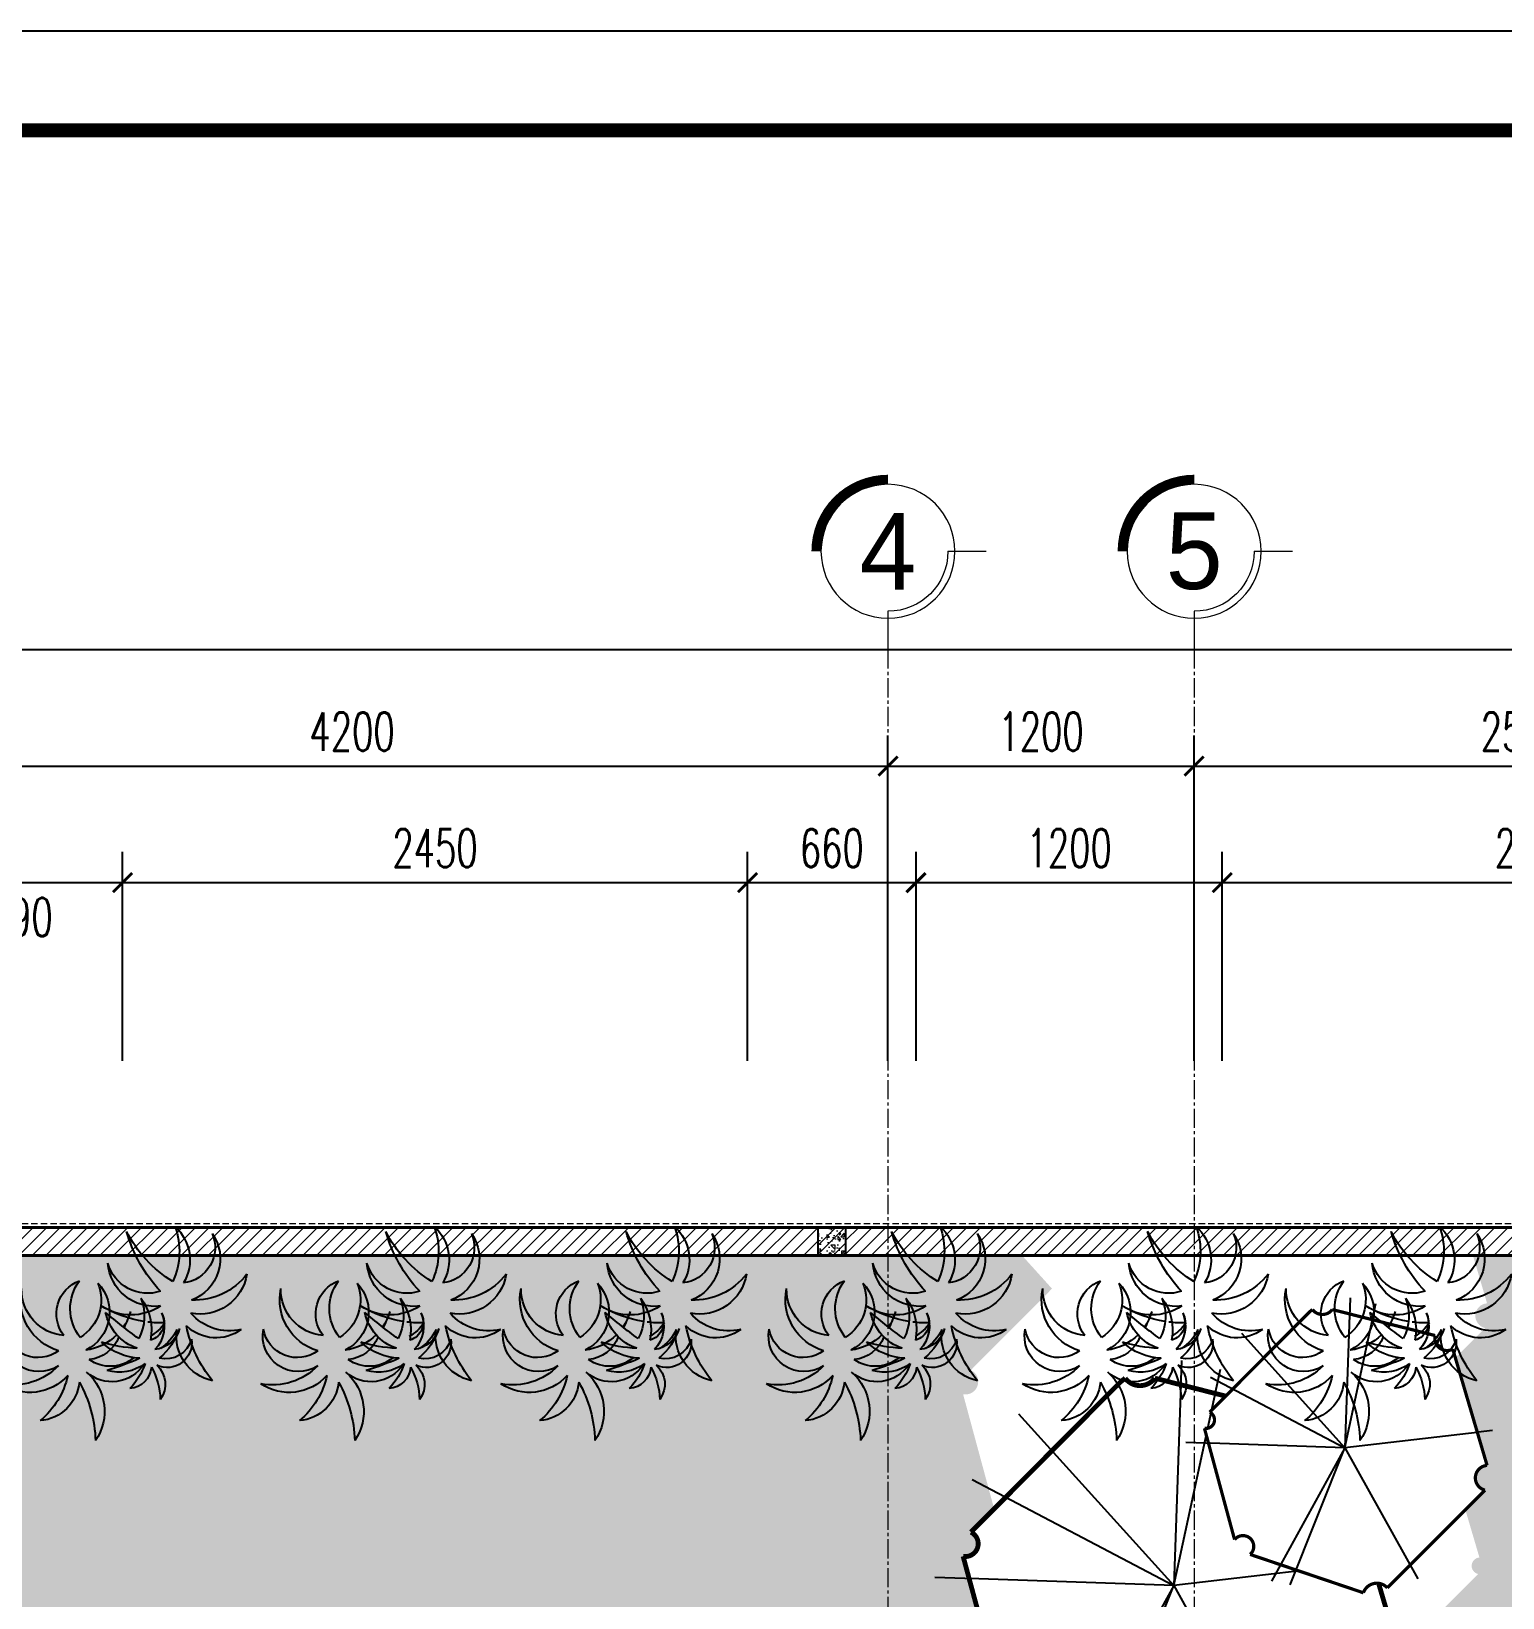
# Model space of a CAD drawing. Header units: millimetres. Extents: x -229618 to 2906, y -178063 to 96806.
# Drawn here: x -200010 to -194244, y -28136 to -21997 of the extents above; entities that cross this region are included whole.
import ezdxf
from ezdxf.enums import TextEntityAlignment as Align

# ---------------------------------------------------------------- set-up
doc = ezdxf.new("R2010")
doc.units = ezdxf.units.MM
doc.header["$LTSCALE"] = 200
doc.header["$MEASUREMENT"] = 0
doc.set_wipeout_variables(frame=1)
doc.header["$PDMODE"] = 3
doc.header["$PDSIZE"] = 50
doc.linetypes.add('CENTER2', pattern=[1.125, 0.75, -0.125, 0.125, -0.125])
doc.linetypes.add('DASHED2', pattern=[0.375, 0.25, -0.125])
doc.layers.get('0').update_dxf_attribs({"color": 95, "linetype": 'CONTINUOUS'})
doc.layers.get('DEFPOINTS').update_dxf_attribs({"linetype": 'CONTINUOUS'})
for name, color, linetype, lineweight in [('cat', 1, 'CONTINUOUS', 40), ('hatch', 250, 'CONTINUOUS', 5), ('khuat', 8, 'DASHED2', 15), ('thay', 7, 'CONTINUOUS', 18), ('tim', 18, 'CENTER2', 9)]:
    doc.layers.add(name, color=color, linetype=linetype, lineweight=lineweight)
for name, color, linetype in [('Cayxanh', 99, 'CONTINUOUS'), ('COT', 2, 'CONTINUOUS'), ('DIM', 251, 'CONTINUOUS'), ('KHUNGTEN', 7, 'CONTINUOUS'), ('Layer2', 74, 'CONTINUOUS'), ('MANH', 9, 'CONTINUOUS'), ('NOITHAT', 99, 'CONTINUOUS'), ('TEXT', 33, 'CONTINUOUS')]:
    doc.layers.add(name, color=color, linetype=linetype)
doc.layers.add('in', color=203, linetype='CONTINUOUS', lineweight=5, plot=False)
doc.styles.add('Aria H iso', font='Vharial_0.ttf')
doc.styles.add('dam', font='Vhavanb_0.ttf', dxfattribs={"width": 0.9, "height": 450})
doc.styles.add('Scale', font='vnsimli.shx', dxfattribs={"width": 0.65, "bigfont": 'bigfont.shx'})
doc.dimstyles.new('Scale', dxfattribs={"dimscale": 75, "dimtxt": 2, "dimasz": 1, "dimexe": 1.6, "dimexo": 0, "dimgap": 0.8, "dimtad": 1, "dimdec": 0, "dimzin": 0, "dimdsep": 46, "dimtxsty": 'Scale', "dimblk": 'ARCHTICK', "dimcen": 0.1, "dimdle": 1, "dimclrd": 256, "dimclre": 256, "dimclrt": 3, "dimadec": 0, "dimazin": 0, "dimtfac": 1, "dimtdec": 0, "dimtix": 1, "dimtmove": 2, "dimatfit": 3, "dimldrblk": 'ARCHTICK', "dimfxl": 0, "dimtolj": 1, "dimtzin": 0, "dimarcsym": 0})

# ---------------------------------------------------------------- blocks, each defined once
blk = doc.blocks.new('KhungA3')
at = {"layer": 'DEFPOINTS', "color": 8}
blk.add_lwpolyline([(-3.737611488593302, 3.813256755191574), (416.3052456541991, 3.813256755191574), (416.3052456541991, 300.8132567551775), (-3.737611488593302, 300.8132567551775)], close=True, dxfattribs=at)
at = {"layer": 'KHUNGTEN', "color": 4, "const_width": 0.7243902439024023}
blk.add_lwpolyline([(7.542179452130313, 8.987472783067915), (411.131029626325, 8.987472783067915), (411.131029626325, 295.6390407273026), (7.542179452130313, 295.6390407273026)], close=True, dxfattribs=at)
blk = doc.blocks.new('_ArchTick')
at = {"color": 0, "linetype": 'ByBlock', "const_width": 0.15}
blk.add_lwpolyline([(-0.5, -0.5), (0.5, 0.5)], dxfattribs=at)
blk = doc.blocks.new('*D272')
at = {"layer": 'DEFPOINTS', "color": 0, "linetype": 'Continuous'}
for p in [(-199653.0464498342, -25333.08396329643), (-200743.0464498336, -26031.6024441419), (-199653.0464498342, -26031.6024441419)]:
    blk.add_point(p, dxfattribs=at)
at = {"layer": 'DIM', "linetype": 'Continuous', "lineweight": -2}
for p, q in [((-200743.0464498336, -26031.6024441419), (-200743.0464498336, -25213.08396329643)), ((-199653.0464498342, -26031.6024441419), (-199653.0464498342, -25213.08396329643)), ((-200818.0464498336, -25333.08396329643), (-199578.0464498342, -25333.08396329643))]:
    blk.add_line(p, q, dxfattribs=at)
at = {"layer": 'DIM', "linetype": 'Continuous', "lineweight": -2, "xscale": 75, "yscale": 75, "zscale": 75, "rotation": 180}
blk.add_blockref('_ArchTick', (-200743.0464498336, -25333.08396329643), dxfattribs=at)
at = {"layer": 'DIM', "linetype": 'Continuous', "lineweight": -2, "xscale": 75, "yscale": 75, "zscale": 75}
blk.add_blockref('_ArchTick', (-199653.0464498342, -25333.08396329643), dxfattribs=at)
at = {"layer": 'DIM', "color": 3, "linetype": 'Continuous', "insert": (-200093.4122385234, -25468.08396329643), "char_height": 150, "attachment_point": 5, "style": 'Scale'}
blk.add_mtext('\\A1;1090', dxfattribs=at)
blk = doc.blocks.new('*D273')
at = {"layer": 'DEFPOINTS', "color": 0, "linetype": 'Continuous'}
for p in [(-197203.0464498335, -25333.08396329643), (-199653.0464498342, -26031.6024441419), (-197203.0464498335, -26031.6024441419)]:
    blk.add_point(p, dxfattribs=at)
at = {"layer": 'DIM', "linetype": 'Continuous', "lineweight": -2}
for p, q in [((-199653.0464498342, -26031.6024441419), (-199653.0464498342, -25213.08396329643)), ((-197203.0464498335, -26031.6024441419), (-197203.0464498335, -25213.08396329643)), ((-199728.0464498342, -25333.08396329643), (-197128.0464498335, -25333.08396329643))]:
    blk.add_line(p, q, dxfattribs=at)
at = {"layer": 'DIM', "linetype": 'Continuous', "lineweight": -2, "xscale": 75, "yscale": 75, "zscale": 75, "rotation": 180}
blk.add_blockref('_ArchTick', (-199653.0464498342, -25333.08396329643), dxfattribs=at)
at = {"layer": 'DIM', "linetype": 'Continuous', "lineweight": -2, "xscale": 75, "yscale": 75, "zscale": 75}
blk.add_blockref('_ArchTick', (-197203.0464498335, -25333.08396329643), dxfattribs=at)
at = {"layer": 'DIM', "color": 3, "linetype": 'Continuous', "insert": (-198428.0464498338, -25198.08396329643), "char_height": 150, "attachment_point": 5, "style": 'Scale'}
blk.add_mtext('\\A1;2450', dxfattribs=at)
blk = doc.blocks.new('cay2')
blk.add_wipeout([(-783.3862520408314, 2605.97634857144), (-669.7851532255713, 2541.382296950036), (-563.7380498672512, 2533.4899911067314), (-470.2005877254892, 2560.034663773793), (-410.85799498562676, 2603.9500386054233), (-366.31049344086506, 2656.3824139971284), (-345.98413039929034, 2707.3580155592645), (1721.4340302103153, 2007.3806147460673), (1705.578429317107, 1886.3899189359781), (1709.3785351840788, 1782.7587459861124), (1763.0838922381342, 1695.821553320965), (1841.313022535275, 1649.610883906681), (1959.594798745315, 1648.6467931032157), (2032.5233530852856, 1688.225422843525), (2058.4453923627907, 1714.7461148422217), (2620.7714587915884, -362.8136449980566), (2526.708301326573, -374.09294228936596), (2477.962788813352, -408.1570759824963), (2440.502035307621, -470.2802771645138), (2434.640462110532, -543.2804498842579), (2455.446299896049, -600.950483296233), (2520.761892467323, -665.9757816962547), (633.239109080773, -2555.7932382937884), (527.0155963109778, -2512.829644794672), (419.94303079556806, -2486.336351840707), (328.029921452408, -2505.535178063784), (235.73282319118871, -2578.877112783841), (-1683.9323415420533, -2094.113215201022), (-1683.9540552983813, -1991.1300562642655), (-1767.2696343614873, -1861.372137035879), (-1837.5185663171462, -1837.5659566372078), (-2013.5719026205743, -1840.189443856826), (-2653.46013747617, 329.70627494855216), (-2535.3096958474225, 371.2510944429059), (-2435.778965057523, 543.8901021496276), (-2457.787081312016, 664.3944059296582), (-2614.679283276069, 791.386527985007), (-791.9667141046169, 2615.0220565941645)]).dxf.layer = 'NOITHAT'
at = {"color": 0}
for p, q in [((1018.669627417694, 2556.634528795257), (0, 0)), ((0, 0), (-1361.324939018232, 2445.957630174235)), ((0, 0), (1371.95001335931, 2490.228389622644)), ((-2755.852947753738, -320.9630080964416), (0, 0)), ((0, 0), (-580.3891068790108, -2689.446808537468)), ((-96.95305563218426, -2800.123707856983), (0, 0)), ((0, 0), (2971.008747612359, -99.60920945741236)), ((2506.165771308588, -1317.054179962724), (0, 0)), ((1929.761124818469, -2136.06277294457), (0, 0)), ((-1665.776821100735, -2009.307241765782), (-1837.518566317158, -1837.565956637263))]:
    blk.add_line(p, q, dxfattribs=at)
at = {"color": 0, "const_width": 60.29463978099962}
blk.add_lwpolyline([(662.3249797616445, -2532.709363803617), (2523.81840313322, -662.9056257683551, -0.87835), (2620.771458791598, -362.8136449981248), (2058.445392362803, 1714.746114842244, -1.08251), (1767.586685554154, 1991.754450507113), (-345.9841303992725, 2707.358015559264, -0.572261), (-791.9667141046084, 2615.022056594142), (-2614.679283276171, 791.3865279849852, -0.8589959999999999), (-2653.460137476184, 329.7062749486649), (-2013.571902620577, -1840.189443856827, -0.641787), (-1683.932341542066, -2094.113215200952), (235.7328231912397, -2578.877112783841, -0.502365), (604.1532383999147, -2578.877112783841)], format="xyb", close=True, dxfattribs=at)
blk = doc.blocks.new('*D63')
at = {"layer": 'DEFPOINTS', "color": 0, "linetype": 'Continuous'}
for p in [(-196653.0464498336, -24876.30191722367), (-200853.0464498336, -26031.6024441419), (-196653.0464498336, -26031.6024441419)]:
    blk.add_point(p, dxfattribs=at)
at = {"layer": 'DIM', "linetype": 'Continuous', "lineweight": -2}
for p, q in [((-200853.0464498336, -26031.6024441419), (-200853.0464498336, -24756.30191722367)), ((-196653.0464498336, -26031.6024441419), (-196653.0464498336, -24756.30191722367)), ((-200928.0464498336, -24876.30191722367), (-196578.0464498336, -24876.30191722367))]:
    blk.add_line(p, q, dxfattribs=at)
at = {"layer": 'DIM', "linetype": 'Continuous', "lineweight": -2, "xscale": 75, "yscale": 75, "zscale": 75, "rotation": 180}
blk.add_blockref('_ArchTick', (-200853.0464498336, -24876.30191722367), dxfattribs=at)
at = {"layer": 'DIM', "linetype": 'Continuous', "lineweight": -2, "xscale": 75, "yscale": 75, "zscale": 75}
blk.add_blockref('_ArchTick', (-196653.0464498336, -24876.30191722367), dxfattribs=at)
at = {"layer": 'DIM', "color": 3, "linetype": 'Continuous', "insert": (-198753.0464498336, -24741.30191722367), "char_height": 150, "attachment_point": 5, "style": 'Scale'}
blk.add_mtext('\\A1;4200', dxfattribs=at)
blk = doc.blocks.new('*D64')
at = {"layer": 'DEFPOINTS', "color": 0, "linetype": 'Continuous'}
for p in [(-195453.0464498336, -24876.30191722367), (-196653.0464498336, -26031.6024441419), (-195453.0464498336, -26031.6024441419)]:
    blk.add_point(p, dxfattribs=at)
at = {"layer": 'DIM', "linetype": 'Continuous', "lineweight": -2}
for p, q in [((-196653.0464498336, -26031.6024441419), (-196653.0464498336, -24756.30191722367)), ((-195453.0464498336, -26031.6024441419), (-195453.0464498336, -24756.30191722367)), ((-196728.0464498336, -24876.30191722367), (-195378.0464498336, -24876.30191722367))]:
    blk.add_line(p, q, dxfattribs=at)
at = {"layer": 'DIM', "linetype": 'Continuous', "lineweight": -2, "xscale": 75, "yscale": 75, "zscale": 75, "rotation": 180}
blk.add_blockref('_ArchTick', (-196653.0464498336, -24876.30191722367), dxfattribs=at)
at = {"layer": 'DIM', "linetype": 'Continuous', "lineweight": -2, "xscale": 75, "yscale": 75, "zscale": 75}
blk.add_blockref('_ArchTick', (-195453.0464498336, -24876.30191722367), dxfattribs=at)
at = {"layer": 'DIM', "color": 3, "linetype": 'Continuous', "insert": (-196053.0464498336, -24741.30191722367), "char_height": 150, "attachment_point": 5, "style": 'Scale'}
blk.add_mtext('\\A1;1200', dxfattribs=at)
blk = doc.blocks.new('*D65')
at = {"layer": 'DEFPOINTS', "color": 0, "linetype": 'Continuous'}
for p in [(-192873.0464498336, -24419.5198711509), (-212873.0464498336, -26031.6024441419), (-192873.0464498336, -26031.6024441419)]:
    blk.add_point(p, dxfattribs=at)
at = {"layer": 'DIM', "linetype": 'Continuous', "lineweight": -2}
for p, q in [((-212873.0464498336, -26031.6024441419), (-212873.0464498336, -24299.5198711509)), ((-192873.0464498336, -26031.6024441419), (-192873.0464498336, -24299.5198711509)), ((-212948.0464498336, -24419.5198711509), (-192798.0464498336, -24419.5198711509))]:
    blk.add_line(p, q, dxfattribs=at)
at = {"layer": 'DIM', "linetype": 'Continuous', "lineweight": -2, "xscale": 75, "yscale": 75, "zscale": 75, "rotation": 180}
blk.add_blockref('_ArchTick', (-212873.0464498336, -24419.5198711509), dxfattribs=at)
at = {"layer": 'DIM', "linetype": 'Continuous', "lineweight": -2, "xscale": 75, "yscale": 75, "zscale": 75}
blk.add_blockref('_ArchTick', (-192873.0464498336, -24419.5198711509), dxfattribs=at)
at = {"layer": 'DIM', "color": 3, "linetype": 'Continuous', "insert": (-202873.0464498336, -24284.5198711509), "char_height": 150, "attachment_point": 5, "style": 'Scale'}
blk.add_mtext('\\A1;20000', dxfattribs=at)
blk = doc.blocks.new('tr')
at = {"layer": 'thay', "ltscale": 600}
for p, q in [((0, -200), (0, 0)), ((313.2121651118505, -513.2121651118505), (513.2121651118505, -513.2121651118505))]:
    blk.add_line(p, q, dxfattribs=at)
at = {"layer": 'thay', "ltscale": 600, "const_width": 49.99999999999999}
blk.add_lwpolyline([(-375, -513.2121651118505, 0.414213562373095), (0, -888.2121651118505, 0.414213562373095)], format="xyb", dxfattribs=at)
at = {"layer": 'thay', "ltscale": 600}
blk.add_circle((0, -513.2121651118505), 349.9999999999999, dxfattribs=at)
blk.add_arc((0, -513.2121651118505), 313.2121651118522, 0, 90, dxfattribs=at)
at = {"layer": 'TEXT', "linetype": 'Continuous', "style": 'Aria H iso'}
blk.add_attdef('A', text='', height=350, dxfattribs=at).set_placement((8.526512829121202e-14, -670.5705110874841), align=Align.CENTER)
blk = doc.blocks.new('*D90')
at = {"layer": 'DEFPOINTS', "color": 0, "linetype": 'Continuous'}
for p in [(-192873.0464498336, -24876.30191722367), (-195453.0464498336, -26031.6024441419), (-192873.0464498336, -26031.6024441419)]:
    blk.add_point(p, dxfattribs=at)
at = {"layer": 'DIM', "linetype": 'Continuous', "lineweight": -2}
for p, q in [((-195453.0464498336, -26031.6024441419), (-195453.0464498336, -24756.30191722367)), ((-192873.0464498336, -26031.6024441419), (-192873.0464498336, -24756.30191722367)), ((-195528.0464498336, -24876.30191722367), (-192798.0464498336, -24876.30191722367))]:
    blk.add_line(p, q, dxfattribs=at)
at = {"layer": 'DIM', "linetype": 'Continuous', "lineweight": -2, "xscale": 75, "yscale": 75, "zscale": 75, "rotation": 180}
blk.add_blockref('_ArchTick', (-195453.0464498336, -24876.30191722367), dxfattribs=at)
at = {"layer": 'DIM', "linetype": 'Continuous', "lineweight": -2, "xscale": 75, "yscale": 75, "zscale": 75}
blk.add_blockref('_ArchTick', (-192873.0464498336, -24876.30191722367), dxfattribs=at)
at = {"layer": 'DIM', "color": 3, "linetype": 'Continuous', "insert": (-194163.0464498336, -24741.30191722367), "char_height": 150, "attachment_point": 5, "style": 'Scale'}
blk.add_mtext('\\A1;2580', dxfattribs=at)
blk = doc.blocks.new('*D95')
at = {"layer": 'DEFPOINTS', "color": 0, "linetype": 'Continuous'}
for p in [(-196543.0464498336, -25333.08396329643), (-197203.0464498335, -26031.6024441419), (-196543.0464498336, -26031.6024441419)]:
    blk.add_point(p, dxfattribs=at)
at = {"layer": 'DIM', "linetype": 'Continuous', "lineweight": -2}
for p, q in [((-197203.0464498335, -26031.6024441419), (-197203.0464498335, -25213.08396329643)), ((-196543.0464498336, -26031.6024441419), (-196543.0464498336, -25213.08396329643)), ((-197278.0464498335, -25333.08396329643), (-196468.0464498336, -25333.08396329643))]:
    blk.add_line(p, q, dxfattribs=at)
at = {"layer": 'DIM', "linetype": 'Continuous', "lineweight": -2, "xscale": 75, "yscale": 75, "zscale": 75, "rotation": 180}
blk.add_blockref('_ArchTick', (-197203.0464498335, -25333.08396329643), dxfattribs=at)
at = {"layer": 'DIM', "linetype": 'Continuous', "lineweight": -2, "xscale": 75, "yscale": 75, "zscale": 75}
blk.add_blockref('_ArchTick', (-196543.0464498336, -25333.08396329643), dxfattribs=at)
at = {"layer": 'DIM', "color": 3, "linetype": 'Continuous', "insert": (-196873.0464498335, -25198.08396329643), "char_height": 150, "attachment_point": 5, "style": 'Scale'}
blk.add_mtext('\\A1;660', dxfattribs=at)
blk = doc.blocks.new('*D96')
at = {"layer": 'DEFPOINTS', "color": 0, "linetype": 'Continuous'}
for p in [(-195343.0464498336, -25333.08396329643), (-196543.0464498336, -26031.6024441419), (-195343.0464498336, -26031.6024441419)]:
    blk.add_point(p, dxfattribs=at)
at = {"layer": 'DIM', "linetype": 'Continuous', "lineweight": -2}
for p, q in [((-196543.0464498336, -26031.6024441419), (-196543.0464498336, -25213.08396329643)), ((-195343.0464498336, -26031.6024441419), (-195343.0464498336, -25213.08396329643)), ((-196618.0464498336, -25333.08396329643), (-195268.0464498336, -25333.08396329643))]:
    blk.add_line(p, q, dxfattribs=at)
at = {"layer": 'DIM', "linetype": 'Continuous', "lineweight": -2, "xscale": 75, "yscale": 75, "zscale": 75, "rotation": 180}
blk.add_blockref('_ArchTick', (-196543.0464498336, -25333.08396329643), dxfattribs=at)
at = {"layer": 'DIM', "linetype": 'Continuous', "lineweight": -2, "xscale": 75, "yscale": 75, "zscale": 75}
blk.add_blockref('_ArchTick', (-195343.0464498336, -25333.08396329643), dxfattribs=at)
at = {"layer": 'DIM', "color": 3, "linetype": 'Continuous', "insert": (-195943.0464498336, -25198.08396329643), "char_height": 150, "attachment_point": 5, "style": 'Scale'}
blk.add_mtext('\\A1;1200', dxfattribs=at)
blk = doc.blocks.new('*D97')
at = {"layer": 'DEFPOINTS', "color": 0, "linetype": 'Continuous'}
for p in [(-192873.0464498336, -25333.08396329643), (-195343.0464498336, -26031.6024441419), (-192873.0464498336, -26031.6024441419)]:
    blk.add_point(p, dxfattribs=at)
at = {"layer": 'DIM', "linetype": 'Continuous', "lineweight": -2}
for p, q in [((-195343.0464498336, -26031.6024441419), (-195343.0464498336, -25213.08396329643)), ((-192873.0464498336, -26031.6024441419), (-192873.0464498336, -25213.08396329643)), ((-195418.0464498336, -25333.08396329643), (-192798.0464498336, -25333.08396329643))]:
    blk.add_line(p, q, dxfattribs=at)
at = {"layer": 'DIM', "linetype": 'Continuous', "lineweight": -2, "xscale": 75, "yscale": 75, "zscale": 75, "rotation": 180}
blk.add_blockref('_ArchTick', (-195343.0464498336, -25333.08396329643), dxfattribs=at)
at = {"layer": 'DIM', "linetype": 'Continuous', "lineweight": -2, "xscale": 75, "yscale": 75, "zscale": 75}
blk.add_blockref('_ArchTick', (-192873.0464498336, -25333.08396329643), dxfattribs=at)
at = {"layer": 'DIM', "color": 3, "linetype": 'Continuous', "insert": (-194108.0464498336, -25198.08396329643), "char_height": 150, "attachment_point": 5, "style": 'Scale'}
blk.add_mtext('\\A1;2470', dxfattribs=at)
blk = doc.blocks.new('A$C118511A5')
at = {"linetype": 'Continuous'}
for centre, radius, start, end in [((1.552051304284419, 1.781671962237624), 0.3867339353431778, 128.9388935688255, 209.2375945317027), ((1.71775481537378, 1.864865355403026), 0.4630797492162728, 151.9702960466813, 214.4084962044676), ((1.766793282308527, 1.575279292790071), 0.4319952075857839, 84.5109944780588, 176.2964141517592), ((2.038679829122657, 1.453051532802419), 0.59844059845689, 112.6608088961708, 167.871577637014), ((1.208494894606019, 1.929706483830387), 0.4159642734511696, 177.6745913812144, 263.4562312580019), ((1.727808054582908, 2.632735850252971), 1.15970140227452, 216.2750627067809, 243.7335468589223), ((1.780397828190189, 1.348610851686544), 0.3997242017035334, 40.33923750460527, 144.8418699248031), ((1.023190574352725, 1.460392285045202), 0.2253952863829247, 67.21015702036745, 189.8028404155357), ((1.114424235218621, 1.422103664611313), 0.2461190300249619, 90.91407212474381, 178.4602143264796), ((1.886614890627072, 1.352786483200305), 0.3227904571701884, 52.06008323116872, 159.0734785847659), ((0.5962944417061067, 1.319947786409784), 0.2288181622073934, 26.49185976391943, 112.2734996407114), ((0.3302288362295371, 0.9194777340949258), 0.63794118993971, 46.21454416299604, 73.67302831513874), ((1.213645394757805, 0.9475265487266142), 0.5922354848143523, 93.55298468747534, 125.6592084596978), ((1.181730537509452, 1.272144532933112), 0.2665221657143751, 91.02912043908259, 158.2405263575435), ((1.233264359158852, 1.113116860678304), 0.4097418912690848, 100.145250606385, 132.3115217546551), ((1.701029956146499, 1.080774688350061), 0.4042767186380768, 26.9403189752898, 106.6616590923933), ((0.7373176377084292, 1.170081567261718), 0.2127388191641085, 80.71049649019994, 161.0091974530937), ((0.8257715715693621, 0.7354625644994712), 0.5811527449156699, 93.62693828791521, 119.8904515047726), ((0.8878977680171829, 0.9788855703607169), 0.3455035047039559, 108.5028096466807, 206.852067098463), ((1.035501129817021, 1.007339141845478), 0.3945782268513744, 128.6601930847019, 181.3038575401031), ((1.083550396152873, 1.100010809265086), 0.3093744070970866, 52.31984999755947, 118.8654518421989), ((1.153308765808106, 1.222673515697466), 0.1708026716019758, 45.67354357338508, 149.2328916331481), ((0.9807284376956318, 0.8369915759170681), 0.4737599757604812, 38.14576035062044, 86.87612504785739), ((1.355275919490964, 0.9809624198538813), 0.4474151986852005, 111.4878766954395, 134.9295092979825), ((2.22777650750561, 1.105746776848036), 1.07661385257277, 164.2888825622352, 172.6039773495068), ((1.653271576120801, 0.9589538577763506), 0.4845056788782761, 131.7075646643822, 198.9189705828554), ((1.725144124487827, 1.160429430790259), 0.425547012589725, 157.8809333886821, 250.8299468154291), ((1.775916336244222, 1.082354565760113), 0.375751333905032, 147.2221194935404, 239.5350081273619), ((2.571701492340708, 1.980878464354362), 1.311127640303258, 212.0157936929644, 239.531496390817), ((1.687385919330609, 0.725261756601185), 0.6558073395136998, 55.22446022964623, 100.0779140247651), ((2.67780181151835, 1.71367497820404), 1.15709516023113, 197.229142557605, 228.2209011498915), ((3.283588859355405, -0.6593792498862285), 3.119494348093601, 142.049067561807, 147.8990234601193), ((1.004415494334921, 0.9329285724679721), 0.3299611298497582, 124.9902443061433, 200.885225289103), ((1.370465781313612, 1.146796257340611), 0.5581245630270053, 168.3953281051264, 207.9729417003199), ((2.096110968812297, 0.9447482181257101), 1.220027248180649, 167.3543383218023, 182.8068067824467), ((1.339445005222558, 1.243041302847018), 0.4348874880372698, 184.11456218778, 243.9845253442925), ((1.094189599888182, 0.7793569921352628), 0.4356908231710505, 53.50576908502487, 103.2312674516329), ((5.292691521813367, 2.881216147964381), 4.614056712043194, 201.3222907931214, 206.0874637440494), ((2.227776507505666, 1.10574677684798), 1.076613852572837, 174.410969097172, 196.3951063344567), ((0.1584869819700998, 0.6148895496774003), 0.4696955951886062, 26.27652749973656, 109.720356123025), ((-0.3260157930100149, -0.0558963599926301), 1.159701402274444, 46.21454416299728, 73.67302831514002), ((0.996420914469013, 0.706492012311287), 0.3193917135744417, 95.8920633684632, 160.0824526173114), ((1.221913283503739, 0.5852100422870308), 0.484505678878375, 120.3999439578112, 158.2405263575445), ((1.279930707817869, -0.004906942514594448), 1.076613852573179, 93.55298468746346, 101.8865035922752), ((1.221913283503682, 0.5852100422870876), 0.4845056788782799, 91.02912043907257, 109.4022584475804), ((1.062243166410781, 0.5163364168690805), 0.3821347175676471, 31.74617245557107, 139.4391293841775), ((0.4140233538115581, 0.3996716787576133), 0.3867339353431472, 80.71049649021218, 161.009197453099), ((1.1468605741602, 0.3987930620814382), 0.3990936339736533, 52.97040759077991, 133.6969567271235), ((0.4753088995052508, -0.05994963329743541), 0.7246236306497553, 87.41501484086147, 126.1023749518316), ((0.7174909356274952, 0.2540669823533221), 0.4603082153176742, 117.0733778508398, 199.3557530014657), ((1.207041567949659, 0.938657918107026), 0.4195054027268489, 216.804262572814, 292.158237503511), ((0.8568195487240473, 0.06248502313826521), 0.574945371119579, 119.7930719561157, 176.1084180020353), ((0.7886841730470451, 0.3224787684371222), 0.3231464087618127, 132.3133290454622, 266.3167308573233), ((0.8990112360040712, 0.2835980499711468), 0.312428480090661, 128.7996265402261, 245.1924231777943), ((1.187953988093, 0.5449943694463855), 0.4850407290159786, 182.115836772803, 267.2902468081593), ((1.263555133500802, 0.469102809055812), 0.4203190672137205, 170.4661411178377, 256.4424275972373), ((1.102949066055999, 0.7345591617142873), 0.3206584326407411, 217.6429832845114, 324.8903671943694)]:
    blk.add_arc(centre, radius, start, end, dxfattribs=at)

msp = doc.modelspace()

# ---------------------------------------------------------------- hatches: boundary and pattern name
at = {"layer": 'hatch', "linetype": 'Continuous'}
h = msp.add_hatch(dxfattribs=at)
h.set_pattern_fill('ANSI31', color=256, scale=300, style=0)
h.set_pattern_definition([(45, (-231220.1186522694, -29953.5581292839), (-26.51650429449553, 26.51650429449553), [])])
edge = h.paths.add_edge_path()
edge.add_line((-193093.0464498335, -36544.53525224151), (-193093.0464498335, -36654.53525224151))
edge.add_line((-193093.0464498335, -36654.53525224151), (-195343.0464498336, -36654.53525224151))
edge.add_line((-195343.0464498336, -36654.53525224151), (-195343.0464498336, -36544.53525224151))
edge.add_line((-195343.0464498336, -36544.53525224151), (-195319.7949788276, -36544.53525224151))
edge.add_arc((-195243.0464498333, -36544.53525224151), 76.7485289942415, 179.9999999999973, 360)
edge.add_line((-195166.2979208391, -36544.53525224151), (-193093.0464498335, -36544.53525224151))
h.paths.add_polyline_path([(-192983.0464498335, -33299.53525224153), (-192873.0464498336, -33299.53525224153), (-192873.0464498335, -36434.53525224151), (-192983.0464498335, -36434.53525224151)])
h.paths.add_polyline_path([(-192873.0464498336, -30039.53525224148), (-192983.0464498335, -30039.53525224148), (-192983.0464498335, -26904.53525224156), (-192873.0464498336, -26904.53525224156)])
h.paths.add_polyline_path([(-192983.0464498335, -30149.53525224142), (-192873.0464498336, -30149.53525224142), (-192873.0464498336, -33189.53525224159), (-192983.0464498335, -33189.53525224159)])
h.paths.add_polyline_path([(-196818.0464498336, -26684.53525224153), (-196818.0464498336, -26794.53525224152), (-193093.0464498335, -26794.53525224156), (-193093.0464498336, -26684.53525224157)])
h.paths.add_polyline_path([(-200633.0464498335, -26684.5352522415), (-200633.0464498335, -26794.5352522415), (-196928.0464498336, -26794.53525224152), (-196928.0464498335, -26684.53525224153)])
h = msp.add_hatch(dxfattribs=at)
h.set_pattern_fill('BT', color=256, scale=100, style=0)
h.set_pattern_definition([(0, (83.2936, 12.8304), (0, 100), [0, -100]), (0, (12.6491, 56.0645), (0, 100), [0, -100]), (0, (15.7802, 38.4579), (0, 100), [0, -100]), (0, (51.0046, 46.6743), (0, 100), [0, -100]), (0, (32.0226, 75.4319), (0, 100), [0, -100]), (0, (26.9346, 62.7159), (0, 100), [0, -100]), (0, (35.9364, 84.0396), (0, 100), [0, -100]), (0, (22.0423, 92.4516), (0, 100), [0, -100]), (0, (41.2201, 70.5411), (0, 100), [0, -100]), (0, (9.1267, 70.9324), (0, 100), [0, -100]), (0, (73.11770000000001, 71.3236), (0, 100), [0, -100]), (0, (87.59889999999999, 74.0624), (0, 100), [0, -100]), (0, (80.16260000000001, 63.8897), (0, 100), [0, -100]), (0, (82.3152, 50.19560000000001), (0, 100), [0, -100]), (0, (56.2883, 62.129), (0, 100), [0, -100]), (0, (55.5055, 34.5453), (0, 100), [0, -100]), (0, (55.5055, 25.9376), (0, 100), [0, -100]), (0, (8.1483, 23.9813), (0, 100), [0, -100]), (0, (47.6779, 35.719), (0, 100), [0, -100]), (0, (48.0692, 2.462), (0, 100), [0, -100]), (0, (37.3062, 23.7856), (0, 100), [0, -100]), (0, (38.089, 14.0041), (0, 100), [0, -100]), (0, (25.1734, 6.765800000000001), (0, 100), [0, -100]), (0, (31.8269, 20.0687), (0, 100), [0, -100]), (0, (27.1303, 24.1769), (0, 100), [0, -100]), (45, (79.9918, 21.1052), (0, 100.0000309448952), [8, -133.4214]), (135, (85.6486, 26.7621), (-100.0000309448952, 0), [8, -133.4214]), (270, (79.9918, 32.419), (100, -1.83697019872103e-14), [11.3137, -88.68629999999999]), (180, (76.5201, 22.3784), (-1.224646799147353e-14, -100), [12, -88]), (270, (64.5201, 22.3784), (100, -1.83697019872103e-14), [12, -88]), (45, (64.5201, 10.3784), (0, 100.0000309448952), [16.9706, -124.4508]), (90, (39.5136, 29.2946), (-100, 6.123233995736766e-15), [16.8, -83.2]), (180, (39.5136, 46.0946), (-1.224646799147353e-14, -100), [16.8, -83.2]), (315, (22.7136, 46.0946), (100.0000309448952, -2.220446049250313e-14), [23.7588, -117.6626]), (135, (25.2832, 11.3132), (-100.0000309448952, 0), [7.000000000000001, -134.4214]), (225, (20.3334, 16.263), (-1.110223024625157e-14, -100.0000309448952), [7.000000000000001, -134.4214]), (0, (15.3837, 11.3132), (0, 100), [9.8995, -90.1005]), (0, (61.8343, 78.9176), (0, 100), [13.75, -86.25]), (90, (75.5843, 78.9176), (-100, 6.123233995736766e-15), [13.75, -86.25]), (225, (75.5843, 92.66760000000001), (-1.110223024625157e-14, -100.0000309448952), [19.4454, -121.9759]), (270, (50.2708, 80.9095), (100, -1.83697019872103e-14), [12.5, -87.5]), (0, (50.2708, 68.4095), (0, 100), [12.5, -87.5]), (135, (62.7708, 68.4095), (-100.0000309448952, 0), [17.6777, -123.7437]), (45, (56.63060000000001, 84.7607), (0, 100.0000309448952), [8.5, -132.9214]), (135, (62.64100000000001, 90.7711), (-100.0000309448952, 0), [8.5, -132.9214]), (270, (56.63060000000001, 96.7816), (100, -1.83697019872103e-14), [12.0208, -87.9792]), (135, (17.3655, 77.5609), (-100.0000309448952, 0), [14.1421, -127.2792]), (0, (7.3655, 77.5609), (0, 100), [10, -90]), (270, (7.3655, 87.5609), (100, -1.83697019872103e-14), [10, -90]), (45, (0, 0), (-49.49747468305831, 49.49747468305833), []), (45, (35, 0), (-49.49747468305831, 49.49747468305833), [])])
h.paths.add_polyline_path([(-196818.0464498336, -26794.53525224146), (-196928.0464498336, -26794.53525224146), (-196928.0464498336, -26684.53525224152), (-196818.0464498335, -26684.53525224152)])
h = msp.add_hatch(dxfattribs=at)
h.set_pattern_fill('GRASS', color=256, scale=100, style=0)
h.set_pattern_definition([(270, (28077.07220243584, -63878.09338152537), (-70.7106781, -70.7106781), [18.75, -122.6713563]), (315, (28077.07220243584, -63878.09338152537), (-70.71067811865474, -70.71067811865476), [18.75, -81.25]), (225, (28077.07220243584, -63878.09338152537), (-70.71067811865476, 70.71067811865474), [18.75, -81.25])])
edge = h.paths.add_edge_path()
edge.add_line((-193093.0464498336, -26904.53525224156), (-193013.0464498336, -26904.53525224156))
edge.add_line((-193013.0464498336, -26904.53525224156), (-193013.0464498336, -29834.53525224127))
edge.add_line((-193013.0464498336, -29834.53525224127), (-196538.8681310565, -29834.53525224127))
edge.add_line((-196538.8681310565, -29834.53525224127), (-196543.0464498336, -28634.53525224148))
edge.add_line((-196543.0464498336, -28634.53525224148), (-199653.0464498337, -28634.53525224145))
edge.add_line((-199653.0464498337, -28634.53525224145), (-199653.0464498337, -28524.53525224151))
edge.add_line((-199653.0464498337, -28524.53525224151), (-200743.0464498335, -28524.53525224151))
edge.add_line((-200743.0464498335, -28524.53525224151), (-200743.0464498336, -26794.53525224153))
edge.add_line((-200743.0464498336, -26794.53525224153), (-196127.7049307803, -26794.53525224153))
edge.add_line((-196127.7049307803, -26794.53525224153), (-196010.2411656446, -26924.55651375893))
edge.add_line((-196010.2411656446, -26924.55651375893), (-196328.1284359266, -27243.86293664729))
edge.add_arc((-196349.5464306702, -27289.14117740963), 50.08841767686019, -100.49340223071778, 64.68441667254149, ccw=False)
edge.add_line((-196358.6686484874, -27338.39191067795), (-196181.5359373974, -27992.82323563713))
edge.add_arc((-196132.263068375, -28032.81629532529), 63.46070000335045, -48.14062005921778, 140.9349731340465, ccw=False)
edge.add_line((-196089.9154446673, -28080.08086145285), (-196077.1032862203, -28084.41874603729))
edge.add_line((-196077.1032862203, -28084.41874603729), (-196098.5686085918, -28105.9798966191))
edge.add_arc((-196108.0877173668, -28126.10355918015), 22.26151896749972, -100.49340223066338, 64.68441667254677, ccw=False)
edge.add_line((-196112.1420363966, -28147.99277396608), (-196033.4163870233, -28438.8511406146))
edge.add_arc((-196011.5173341245, -28456.6258338094), 28.20475555704342, -48.14062005900979, 140.9349731338888, ccw=False)
edge.add_line((-195992.6961680321, -28477.6323076438), (-195696.7962535231, -28577.81680684441))
edge.add_arc((-195661.7795313101, -28589.69734227348), 36.97726269781434, 42.13557099698852, 161.2588623089894, ccw=False)
edge.add_line((-195634.3586917462, -28564.88977257724), (-195379.1789318245, -28309.58079833418))
edge.add_arc((-195371.5333505038, -28277.67737493372), 32.80675751123078, 172.2514053627826, 256.52335541845457, ccw=False)
edge.add_arc((-195345.3530120427, -28332.22718936962), 83.19884107008768, 42.13557099697857, 134.8609763138622, ccw=False)
edge.add_line((-195283.6561230239, -28276.41015755309), (-195034.1923890883, -28026.82010369658))
edge.add_line((-195034.1923890883, -28026.82010369658), (-194994.8156938343, -28172.30053296924))
edge.add_arc((-194972.9166409354, -28190.07522616392), 28.20475555704593, -48.1406200593878, 140.9349731342214, ccw=False)
edge.add_line((-194954.0954748431, -28211.08169999844), (-194658.1955603341, -28311.26619919905))
edge.add_arc((-194623.1788381211, -28323.14673462812), 36.97726269781434, 42.13557099698852, 161.2588623089894, ccw=False)
edge.add_line((-194595.7579985572, -28298.33916493188), (-194340.5782386355, -28043.03019068882))
edge.add_arc((-194332.9326573148, -28011.12676728836), 32.80675751123606, 93.8735686312578, 256.52335541845173, ccw=False)
edge.add_line((-194335.1489190425, -27978.39495520355), (-194424.7332720057, -27674.60955428786))
edge.add_arc((-194439.6640248179, -27646.26246531193), 32.03880198993601, 256.9850279146074, 297.7763159506412, ccw=False)
edge.add_line((-194446.8793444116, -27677.47823049736), (-194470.8797706737, -27653.47786853116))
edge.add_arc((-194439.6640248179, -27646.26246531189), 32.03880198993601, 167.0090357817037, 193.0151255782268, ccw=False)
edge.add_line((-194470.8828105996, -27639.06022626656), (-194694.5268051984, -27582.5844738883))
edge.add_line((-194694.5268051984, -27582.5844738883), (-194693.6194475836, -27556.378867969))
edge.add_arc((-194692.2991052282, -27630.18226285517), 73.81520440030057, 91.02491186881664, 93.87356863144929)
edge.add_line((-194697.2856941158, -27556.53568566433), (-194730.4256991871, -27444.15613059772))
edge.add_arc((-194737.3217086016, -27499.19166872133), 55.46589404670048, 42.13557099702149, 82.85800208621453, ccw=False)
edge.add_line((-194696.1904492558, -27461.98031417697), (-194313.4208093733, -27079.0168528124))
edge.add_arc((-194301.9524373921, -27031.1617177117), 49.21013626687061, 93.873568631257, 256.5233554184073, ccw=False)
edge.add_line((-194305.2768299837, -26982.06399958447), (-194360.5778465634, -26794.53525224156))
edge.add_line((-194360.5778465634, -26794.53525224156), (-193093.0464498335, -26794.53525224156))
edge.add_line((-193093.0464498335, -26794.53525224156), (-193093.0464498336, -26904.53525224156))

# ---------------------------------------------------------------- linework, layer by layer
at = {"layer": 'cat', "linetype": 'Continuous'}
for points in [[(-195343.0464498336, -36654.53525224151), (-192873.0464498336, -36654.53525224151), (-192873.0464498336, -26684.53525224156), (-200743.0464498336, -26684.53525224151)], [(-193093.0464498336, -26794.53525224156), (-200743.0464498336, -26794.53525224151)]]:
    msp.add_lwpolyline(points, dxfattribs=at)
at = {"layer": 'COT', "linetype": 'Continuous'}
msp.add_lwpolyline([(-196928.0464498336, -26794.53525224146), (-196818.0464498336, -26794.53525224146), (-196818.0464498336, -26684.53525224152), (-196928.0464498336, -26684.53525224152)], close=True, dxfattribs=at)
at = {"layer": 'in', "linetype": 'Continuous'}
msp.add_lwpolyline([(-217616.3627149142, -44271.60576266539), (-186113.1484292048, -44271.60576266539), (-186113.1484292048, -21996.60576266656), (-217616.3627149142, -21996.60576266656)], close=True, dxfattribs=at)
at = {"layer": 'tim', "ltscale": 0.5}
for p, q in [((-196653.0464498336, -24419.5198711509), (-196653.0464498336, -39001.51549304632)), ((-214459.9927320913, -26794.53525224145), (-191669.7393025086, -26794.53525224145))]:
    msp.add_line(p, q, dxfattribs=at)

# ---------------------------------------------------------------- block references
at = {"layer": 'KHUNGTEN', "xscale": 75, "yscale": 75, "zscale": 75.00000000000009}
msp.add_blockref('KhungA3', (-217336.0418532699, -44557.60001930461), dxfattribs=at)
at = {"layer": 'Layer2', "xscale": -432.0000000000093, "yscale": 432, "zscale": 432, "rotation": 255.3754983746226}
for p in [(-200200.5945616364, -27404.66533350024), (-199184.7295861937, -27404.66533350024), (-198243.1964377556, -27404.66533350024)]:
    msp.add_blockref('A$C118511A5', p, dxfattribs=at)
at = {"layer": 'MANH', "xscale": -0.75, "yscale": 0.75, "zscale": 0.75, "rotation": 180}
for p in [(-196653.0464498336, -24419.5198711509), (-195453.0464498336, -24419.5198711509)]:
    msp.add_blockref('tr', p, dxfattribs=at)

# ---------------------------------------------------------------- texts
at = {"layer": 'TEXT', "linetype": 'Continuous', "style": 'dam'}
for s, p in [('4', (-196653.0464498336, -24034.61074731703)), ('5', (-195453.0464498336, -24034.61074731703))]:
    msp.add_text(s, height=300, dxfattribs=at).set_placement(p, align=Align.MIDDLE)

# ---------------------------------------------------------------- dimensions: what is measured, and where the dimension line sits
at = {"layer": 'DIM', "linetype": 'Continuous'}
for base, p1, p2, picture, middle in [((-192873.0464498336, -24419.5198711509), (-212873.0464498336, -26031.6024441419), (-192873.0464498336, -26031.6024441419), '*D65', (-202873.0464498336, -24284.5198711509)), ((-196653.0464498336, -24876.30191722367), (-200853.0464498336, -26031.6024441419), (-196653.0464498336, -26031.6024441419), '*D63', (-198753.0464498336, -24741.30191722367)), ((-195453.0464498336, -24876.30191722367), (-196653.0464498336, -26031.6024441419), (-195453.0464498336, -26031.6024441419), '*D64', (-196053.0464498336, -24741.30191722367))]:
    dim = msp.add_linear_dim(base=base, p1=p1, p2=p2, dimstyle='Scale', dxfattribs=at)
    dim.commit()
    dim.dimension.update_dxf_attribs({"geometry": picture, "text_midpoint": middle})
for base, p1, p2, picture, middle in [((-192873.0464498336, -24876.30191722367), (-195453.0464498336, -26031.6024441419), (-192873.0464498336, -26031.6024441419), '*D90', (-194163.0464498336, -24741.30191722367)), ((-197203.0464498335, -25333.08396329643), (-199653.0464498342, -26031.6024441419), (-197203.0464498335, -26031.6024441419), '*D273', (-198428.0464498338, -25198.08396329643)), ((-196543.0464498336, -25333.08396329643), (-197203.0464498335, -26031.6024441419), (-196543.0464498336, -26031.6024441419), '*D95', (-196873.0464498335, -25198.08396329643)), ((-195343.0464498336, -25333.08396329643), (-196543.0464498336, -26031.6024441419), (-195343.0464498336, -26031.6024441419), '*D96', (-195943.0464498336, -25198.08396329643)), ((-192873.0464498336, -25333.08396329643), (-195343.0464498336, -26031.6024441419), (-192873.0464498336, -26031.6024441419), '*D97', (-194108.0464498336, -25198.08396329643))]:
    dim = msp.add_linear_dim(base=base, p1=p1, p2=p2, dimstyle='Scale', override={"dimfxl": 70}, dxfattribs=at)
    dim.commit()
    dim.dimension.update_dxf_attribs({"geometry": picture, "text_midpoint": middle})
dim = msp.add_linear_dim(base=(-199653.0464498342, -25333.08396329643), p1=(-200743.0464498336, -26031.6024441419), p2=(-199653.0464498342, -26031.6024441419), dimstyle='Scale', override={"dimfxl": 70}, dxfattribs=at)
dim.commit()
dim.dimension.update_dxf_attribs({"geometry": '*D272', "text_midpoint": (-200093.4122385234, -25468.08396329643), "dimtype": 160})

# ---------------------------------------------------------------- next in the draw order: block references
at = {"layer": 'Cayxanh', "extrusion": (0, 0, -1), "xscale": -0.3150000002933666, "yscale": 0.3150000002933666, "zscale": -0.3149999999999999, "rotation": 180}
msp.add_blockref('cay2', (195533.1256381992, -28087.91607625104), dxfattribs=at)

# ---------------------------------------------------------------- next in the draw order: block references
at = {"layer": 'Cayxanh', "extrusion": (0, 0, -1), "xscale": -0.2100000001955777, "yscale": 0.2100000001955777, "zscale": -0.21, "rotation": 180}
msp.add_blockref('cay2', (194862.5034593726, -27548.06354907303), dxfattribs=at)
at = {"layer": 'Layer2', "xscale": -432.0000000000093, "yscale": 432, "zscale": 432, "rotation": 255.3754983746226}
msp.add_blockref('A$C118511A5', (-197202.5546025139, -27404.66533350024), dxfattribs=at)

# ---------------------------------------------------------------- next in the draw order: linework, layer by layer
at = {"layer": 'khuat', "linetype": 'DASHED2', "ltscale": 0.5}
msp.add_lwpolyline([(-212873.0464498336, -36669.53525224156), (-212873.0464498336, -26669.53525224156), (-192873.0464498336, -26669.53525224156), (-192873.0464498336, -36669.53525224156)], close=True, dxfattribs=at)
at = {"layer": 'tim', "ltscale": 0.5}
msp.add_line((-195453.0464498336, -24419.5198711509), (-195453.0464498336, -39001.51549304632), dxfattribs=at)

# ---------------------------------------------------------------- next in the draw order: block references
at = {"layer": 'Layer2', "xscale": -432.0000000000093, "yscale": 432, "zscale": 432, "rotation": 255.3754983746226}
for p in [(-196199.0783688728, -27404.66533350024), (-195245.1564786333, -27404.66533350024)]:
    msp.add_blockref('A$C118511A5', p, dxfattribs=at)

doc.saveas('drawing.dxf')
